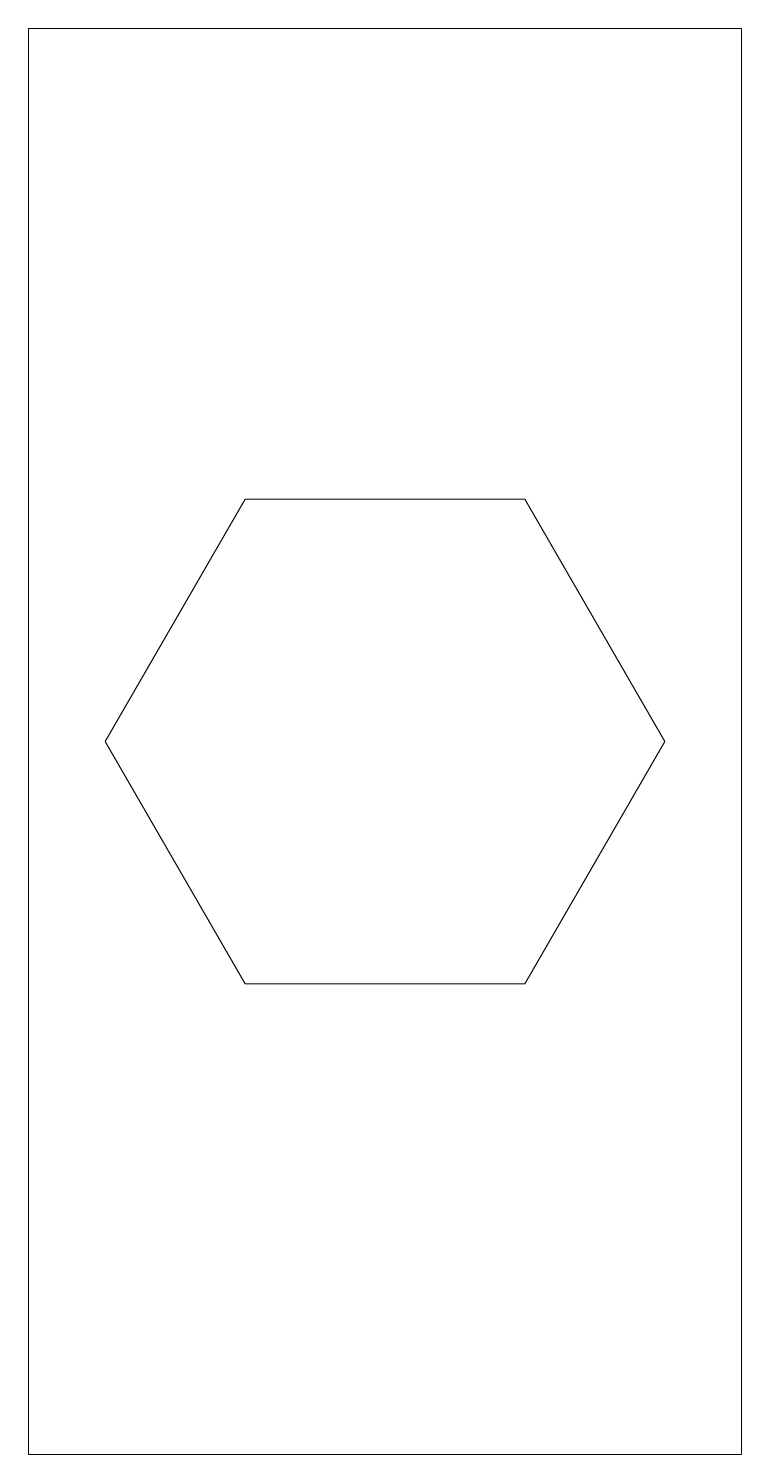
# Model space of a CAD drawing. Header units: millimetres. Extents: x 0 to 10, y 0 to 20.
import ezdxf

# ---------------------------------------------------------------- set-up
doc = ezdxf.new("R2010")
doc.units = ezdxf.units.MM

msp = doc.modelspace()

# ---------------------------------------------------------------- linework, layer by layer
at = {"color": 7, "linetype": 'Continuous', "lineweight": 15}
for p, q in [((0, 20), (0, 0)), ((10, 20), (0, 20)), ((10, 0), (10, 20)), ((3.037, 13.4), (1.074, 10)), ((6.963, 13.4), (3.037, 13.4)), ((8.926, 10), (6.963, 13.4)), ((1.074, 10), (3.037, 6.6)), ((6.963, 6.6), (8.926, 10)), ((3.037, 6.6), (6.963, 6.6)), ((0, 0), (10, 0))]:
    msp.add_line(p, q, dxfattribs=at)

doc.saveas('drawing.dxf')
